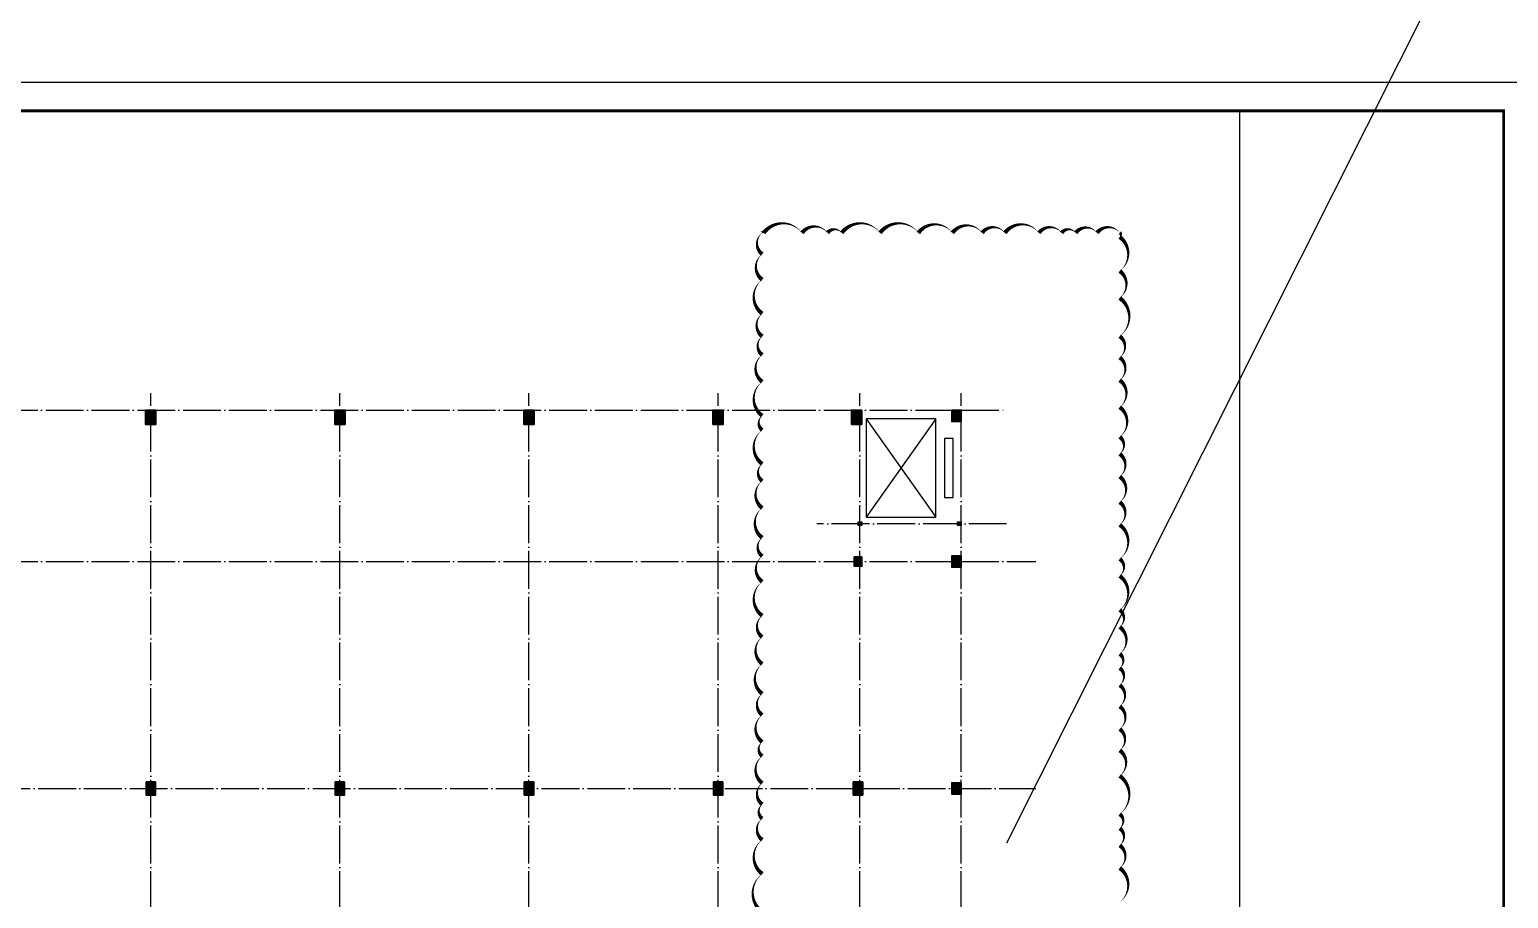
# Model space of a CAD drawing. Extents: x -1041549 to 749950, y -354245 to 17554.
# Drawn here: x 203768 to 281967, y -127685 to -81734 of the extents above; entities that cross this region are included whole.
import ezdxf

# ---------------------------------------------------------------- set-up
doc = ezdxf.new("R2010")
doc.units = 0
doc.header["$LTSCALE"] = 1000
doc.header["$MEASUREMENT"] = 0
doc.linetypes.add('DOTE', pattern=[2.42, 2, -0.2, 0.02, -0.2])
for name, color, linetype in [('14', 1, 'Continuous'), ('DOTE', 1, 'Continuous'), ('EVTR', 2, 'Continuous'), ('PUB_TITLE', 4, 'Continuous'), ('填充', 8, 'Continuous')]:
    doc.layers.add(name, color=color, linetype=linetype)
doc.layers.add('DIM_MODI', color=6, linetype='Continuous', plot=False)
doc.layers.add('砼柱', color=2, linetype='Continuous', lineweight=35)

# ---------------------------------------------------------------- blocks, each defined once
blk = doc.blocks.new('A$Ce58e362c')
at = {"layer": '14'}
blk.add_lwpolyline([(15730, 1076), (15730, 87176)], dxfattribs=at)
blk = doc.blocks.new('A$C332ca5f7')
at = {"layer": '填充'}
h = blk.add_hatch(color=256, dxfattribs=at)
h.dxf.hatch_style = 1
h.paths.add_polyline_path([(73980, 8645), (73430, 8645), (73430, 7895), (73980, 7895)])
h = blk.add_hatch(color=256, dxfattribs=at)
h.dxf.hatch_style = 1
h.paths.add_polyline_path([(83980, 8645), (83430, 8645), (83430, 7895), (83980, 7895)])
h = blk.add_hatch(color=256, dxfattribs=at)
h.dxf.hatch_style = 1
h.paths.add_polyline_path([(93980, 8645), (93430, 8645), (93430, 7895), (93980, 7895)])
h = blk.add_hatch(color=256, dxfattribs=at)
h.dxf.hatch_style = 1
h.paths.add_polyline_path([(103980, 8645), (103430, 8645), (103430, 7895), (103980, 7895)])
h = blk.add_hatch(color=256, dxfattribs=at)
h.dxf.hatch_style = 1
h.paths.add_polyline_path([(111305, 8645), (110755, 8645), (110755, 7895), (111305, 7895)])
h = blk.add_hatch(color=256, dxfattribs=at)
h.dxf.hatch_style = 1
h.paths.add_polyline_path([(116555, 8645), (116055, 8645), (116055, 8045), (116555, 8045)])
h = blk.add_hatch(color=256, dxfattribs=at)
h.dxf.hatch_style = 1
h.paths.add_polyline_path([(111305, 895), (110905, 895), (110905, 395), (111305, 395)])
h = blk.add_hatch(color=256, dxfattribs=at)
h.dxf.hatch_style = 1
h.paths.add_polyline_path([(116555, 945), (116055, 945), (116055, 345), (116555, 345)])
h = blk.add_hatch(color=256, dxfattribs=at)
h.dxf.hatch_style = 1
h.paths.add_polyline_path([(73955, -11005), (73455, -11005), (73455, -11705), (73955, -11705)])
h = blk.add_hatch(color=256, dxfattribs=at)
h.dxf.hatch_style = 1
h.paths.add_polyline_path([(83955, -11005), (83455, -11005), (83455, -11705), (83955, -11705)])
h = blk.add_hatch(color=256, dxfattribs=at)
h.dxf.hatch_style = 1
h.paths.add_polyline_path([(93955, -11005), (93455, -11005), (93455, -11705), (93955, -11705)])
h = blk.add_hatch(color=256, dxfattribs=at)
h.dxf.hatch_style = 1
h.paths.add_polyline_path([(103955, -11005), (103455, -11005), (103455, -11705), (103955, -11705)])
h = blk.add_hatch(color=256, dxfattribs=at)
h.dxf.hatch_style = 1
h.paths.add_polyline_path([(111355, -11005), (110855, -11005), (110855, -11705), (111355, -11705)])
h = blk.add_hatch(color=256, dxfattribs=at)
h.dxf.hatch_style = 1
h.paths.add_polyline_path([(116555, -11055), (116055, -11055), (116055, -11655), (116555, -11655)])
at = {"layer": '砼柱', "lineweight": 35}
for points in [[(73980, 8645), (73430, 8645), (73430, 7895), (73980, 7895)], [(83980, 8645), (83430, 8645), (83430, 7895), (83980, 7895)], [(93980, 8645), (93430, 8645), (93430, 7895), (93980, 7895)], [(103980, 8645), (103430, 8645), (103430, 7895), (103980, 7895)], [(111305, 8645), (110755, 8645), (110755, 7895), (111305, 7895)], [(116555, 8645), (116055, 8645), (116055, 8045), (116555, 8045)], [(111305, 895), (110905, 895), (110905, 395), (111305, 395)], [(116555, 945), (116055, 945), (116055, 345), (116555, 345)], [(73955, -11005), (73455, -11005), (73455, -11705), (73955, -11705)], [(83955, -11005), (83455, -11005), (83455, -11705), (83955, -11705)], [(93955, -11005), (93455, -11005), (93455, -11705), (93955, -11705)], [(103955, -11005), (103455, -11005), (103455, -11705), (103955, -11705)], [(111355, -11005), (110855, -11005), (110855, -11705), (111355, -11705)], [(116555, -11055), (116055, -11055), (116055, -11655), (116555, -11655)]]:
    blk.add_lwpolyline(points, close=True, dxfattribs=at)

msp = doc.modelspace()

# ---------------------------------------------------------------- linework, layer by layer
msp.add_line((288035.8, -59848.8), (255433.9, -124769.9))
for points in [[(247577, -107769.9), (247777, -107769.9), (247777, -107969.9), (247577, -107969.9)], [(252827, -107769.9), (253027, -107769.9), (253027, -107969.9), (252827, -107969.9)]]:
    msp.add_lwpolyline(points, close=True)
for points in [[(247577, -107769.9), (247777, -107769.9), (247577, -107969.9), (247777, -107969.9)], [(252827, -107769.9), (253027, -107769.9), (252827, -107969.9), (253027, -107969.9)]]:
    msp.add_solid(points)
at = {"layer": 'DIM_MODI'}
msp.add_lwpolyline([(261414, -127876.5, 0, 225, 0.5), (261414, -126076.5, 0, 225, 0.5), (261414, -124876.5, 0, 225, 0.5), (261414, -123976.5, 0, 225, 0.5), (261414, -123226.5, 0, 225, 0.5), (261414, -121201.5, 0, 225, 0.5), (261414, -119851.5, 0, 225, 0.5), (261414, -118726.5, 0, 225, 0.5), (261414, -117526.5, 0, 225, 0.5), (261414, -116401.5, 0, 225, 0.5), (261414, -115501.5, 0, 225, 0.5), (261414, -114751.5, 0, 225, 0.5), (261414, -113326.5, 0, 225, 0.5), (261414, -112426.5, 0, 225, 0.5), (261414, -110626.5, 0, 225, 0.5), (261414, -109726.5, 0, 225, 0.5), (261414, -107926.5, 0, 225, 0.5), (261414, -106726.5, 0, 225, 0.5), (261414, -105376.5, 0, 225, 0.5), (261414, -104176.5, 0, 225, 0.5), (261414, -103276.5, 0, 225, 0.5), (261414, -101701.5, 0, 225, 0.5), (261414, -100276.5, 0, 225, 0.5), (261414, -99076.5, 0, 225, 0.5), (261414, -97951.5, 0, 225, 0.5), (261414, -95926.5, 0, 225, 0.5), (261414, -94501.5, 0, 225, 0.5), (261414, -92701.5, 0, 225, 0.5), (261414, -92485.5, 0, 225, 0.5), (260214, -92485.5, 0, 225, 0.5), (259089, -92485.5, 0, 225, 0.5), (258339, -92485.5, 0, 225, 0.5), (257139, -92485.5, 0, 225, 0.5), (255339, -92485.5, 0, 225, 0.5), (254139, -92485.5, 0, 225, 0.5), (252564, -92485.5, 0, 225, 0.5), (250764, -92485.5, 0, 225, 0.5), (248739, -92485.5, 0, 225, 0.5), (246714, -92485.5, 0, 225, 0.5), (245964, -92485.5, 0, 225, 0.5), (244614, -92485.5, 0, 225, 0.5), (242589, -92485.5, 0, 225, 0.5), (242511.3, -92485.5, 0, 225, 0.5), (242511.3, -93610.5, 0, 225, 0.5), (242511.3, -94960.5, 0, 225, 0.5), (242511.3, -96760.5, 0, 225, 0.5), (242511.3, -97960.5, 0, 225, 0.5), (242511.3, -98935.5, 0, 225, 0.5), (242511.3, -100360.5, 0, 225, 0.5), (242511.3, -102160.5, 0, 225, 0.5), (242511.3, -102910.5, 0, 225, 0.5), (242511.3, -104710.5, 0, 225, 0.5), (242511.3, -105610.5, 0, 225, 0.5), (242511.3, -107035.5, 0, 225, 0.5), (242511.3, -108610.5, 0, 225, 0.5), (242511.3, -109585.5, 0, 225, 0.5), (242511.3, -110935.5, 0, 225, 0.5), (242511.3, -112735.5, 0, 225, 0.5), (242511.3, -113860.5, 0, 225, 0.5), (242511.3, -115285.5, 0, 225, 0.5), (242511.3, -116860.5, 0, 225, 0.5), (242511.3, -117985.5, 0, 225, 0.5), (242511.3, -119410.5, 0, 225, 0.5), (242511.3, -120160.5, 0, 225, 0.5), (242511.3, -121585.5, 0, 225, 0.5), (242511.3, -122710.5, 0, 225, 0.5), (242511.3, -123460.5, 0, 225, 0.5), (242511.3, -124585.5, 0, 225, 0.5), (242511.3, -126385.5, 0, 225, 0.5), (242511.3, -128410.5, 0, 225, 0.5)], format="xyseb", dxfattribs=at)
at = {"layer": 'DOTE', "linetype": 'DOTE'}
for p, q in [((210177, -142769.9), (210177, -100969.9)), ((220177, -142769.9), (220177, -100969.9)), ((230177, -142769.9), (230177, -100969.9)), ((240177, -142769.9), (240177, -100969.9)), ((247677, -142769.9), (247677, -100969.9)), ((253027, -142769.9), (253027, -100969.9)), ((144127, -101869.9), (255433.9, -101869.9)), ((255433.9, -107869.9), (245405.8, -107869.9)), ((144127, -109869.9), (256983.9, -109869.9)), ((158245.2, -121869.9), (256983.9, -121869.9))]:
    msp.add_line(p, q, dxfattribs=at)
at = {"layer": 'EVTR'}
for p, q in [((251682, -102319.9), (248002, -102319.9)), ((248002, -102319.9), (248002, -107519.9)), ((251682, -102319.9), (248002, -107519.9)), ((248002, -102319.9), (251682, -107519.9)), ((251682, -107519.9), (251682, -102319.9)), ((252602, -103359.9), (252142, -103359.9)), ((252142, -103359.9), (252142, -106479.9)), ((252602, -106479.9), (252602, -103359.9)), ((252142, -106479.9), (252602, -106479.9)), ((248002, -107519.9), (251682, -107519.9))]:
    msp.add_line(p, q, dxfattribs=at)
at = {"layer": 'PUB_TITLE'}
msp.add_lwpolyline([(125569.3, -173635.6), (283219.3, -173635.6), (283219.3, -84535.6), (125569.3, -84535.6)], close=True, dxfattribs=at)
at = {"layer": 'PUB_TITLE', "const_width": 150}
msp.add_lwpolyline([(129319.3, -172135.6), (281719.3, -172135.6), (281719.3, -86035.6), (129319.3, -86035.6)], close=True, dxfattribs=at)

# ---------------------------------------------------------------- block references
for name, p in [('A$Ce58e362c', (252039.3, -173211.2)), ('A$C332ca5f7', (136472.1, -110514.4))]:
    msp.add_blockref(name, p)

doc.saveas('drawing.dxf')
